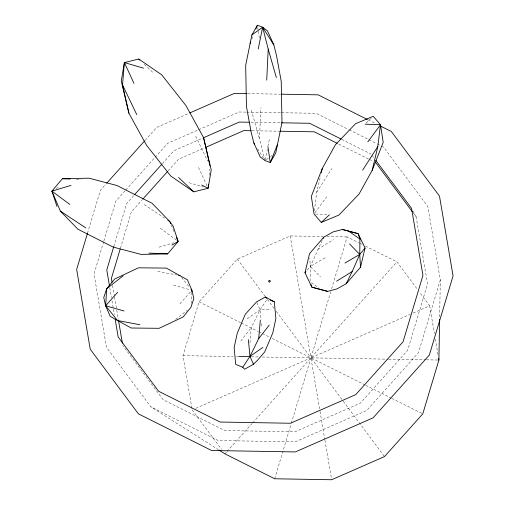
<?xml version="1.0" encoding="UTF-8"?>
<svg xmlns="http://www.w3.org/2000/svg" width="505" height="505" viewBox="0 0 505 505"><rect width="100%" height="100%" fill="white"/><g stroke="black" fill="none" stroke-linecap="round" stroke-linejoin="round"><path stroke-width="0.38" stroke-dasharray="2.52 1.89" d="M310.114 281.045L310.291 266.438L309.799 258.162M439.659 316.824L440.309 279.89L427.83 206.494L383.522 147.043L381.42 145.989M265.049 160.59L259.463 138.717L260.946 107.647M191.136 303.537L191.786 292.679M209.203 175.191L209.714 169.03M249.975 342.844L251.307 327.594L260.05 309.786L267.29 298.935M314.413 210.875L316.698 192.222L320.587 175.784M265.201 159.839L267.322 149.322M267.928 146.317L269.443 138.806M87.498 233.253L100.369 190.29L106.151 183.833M103.689 241.674L94.018 273.95L106.498 347.352L150.806 406.803L218.299 449.646M103.91 240.923L115.828 201.141L125.246 190.631M113.783 246.528L126.686 203.471L134.04 195.258M120.43 248.252L131.294 211.986L142.322 199.677M191.906 408.356L182.943 355.653L199.065 301.839L237.344 259.115L290.192 235.949L322.96 236.51M274.695 478.772L291.126 423.929M291.353 423.177L310.708 358.563M311.137 357.136L330.718 291.77M331.615 288.765L347.143 236.921L359.068 242.892M440.309 279.89L418.5 352.705L366.712 410.502L295.21 441.85L218.154 440.524L150.806 406.803M251.843 39.106L253.302 35.457M322.171 240.481L310.291 266.438L306.907 270.472M316.698 192.222L331.867 168.569M314.937 212.757L326.722 196.798M240.759 341.083L251.307 327.594M179.919 303.821L190.884 291.524M145.08 140.384L156.657 127.462L189.04 113.265M125.77 190.044L154.536 157.932M155.06 157.352L167.616 143.338L197.947 130.044M162.408 163.595L173.966 150.698L202.663 138.118M168.064 170.942L178.574 159.214L204.399 147.896M224.914 453.844L226.486 452.089M227.01 451.502L252.191 423.398M252.715 422.818L310.417 358.411M311.427 357.281L396.924 261.849L417.509 289.472M366.182 122.93L371.611 117.829M175.626 319.362L187.241 310.278M266.312 159.675L270.106 156.929M270.737 156.468L272.006 155.553M247.147 318.769L260.05 309.786L271.027 309.704M317.86 249.262L333.42 239.667M56.314 188.567L58.195 187.469M325.05 257.796L310.291 266.438L320.492 276.929M198.673 129.722L239.118 111.996L246.194 112.116M195.77 408.324L310.221 358.152M311.617 357.54L410.237 314.312M413.115 313.05L429.673 305.79L419.384 291.985M159.094 247.185L173.758 242.766M247.684 93.621L280.559 94.189M246.983 112.129L280.793 112.71M281.575 112.722L316.174 113.316L348.444 129.476M250.979 122.279L280.685 122.791M251.673 130.732L279.038 131.199M326.861 236.574L347.143 236.921M182.943 355.653L233.203 356.517M236.346 356.568L238.701 356.612M251.269 356.827L259.122 356.959M262.259 357.016L310.171 357.837M311.673 357.862L387.853 359.169M388.635 359.181L425.551 359.812M426.334 359.825L438.902 360.046M315.568 214.044L327.89 214.492M76.444 179.275L81.122 179.458M157.718 271.368L176.977 275.017M173.543 285.123L189.722 289.725M188.996 182.709L203.704 186.995M368.113 119.855L375.853 123.738M349.151 129.829L376.509 143.527M377.21 143.881L380.719 145.636M341.752 139.38L371.106 154.076M338.672 144.051L368.719 159.094M369.42 159.447L372.917 161.196M359.768 243.246L362.571 244.647M365.374 246.049L396.924 261.849M199.065 301.839L240.588 322.632M241.289 322.979L258.181 331.438M258.888 331.791L261.704 333.199M262.404 333.552L269.443 337.081M272.258 338.489L310.266 357.521M311.579 358.178L365.065 384.962M365.772 385.315L391.104 398.003M391.811 398.357L422.78 413.86M144.234 204.613L164.529 218.046M311.37 282.693L318.952 287.989M160.312 228.172L176.927 240.531M144.335 64.331L153.848 73.358M181.548 277.447L189.457 287.282M372.046 155.338L373.927 157.863M413.336 213.091L416.158 216.879L427.558 283.892L407.642 350.369L360.362 403.148L295.072 431.762L224.719 430.557L163.222 399.764L122.772 345.483M237.344 259.115L265.005 296.233M267.347 299.383L273.912 308.189M276.26 311.339L310.487 357.269M311.351 358.43L342.769 400.585M343.236 401.216L384.501 456.583M192.171 409.902L221.638 449.45M257.569 148.792L263.389 157.964M412.97 210.976L416.158 216.879M195.719 136.211L207.593 160.994M198.522 167.496L207.157 186.2M256.862 302.634L260.05 309.786L260.984 319.69M171.264 225.072L174.263 232.193M251.301 110.172L259.463 138.717M429.673 305.79L434.42 333.691M435.342 339.12L438.106 355.394M290.192 235.949L310.796 357.13M311.042 358.563L319.892 410.615M320.025 411.392L324.784 439.356M324.911 440.133L331.652 479.75M112.558 285.401L114.389 296.183M114.521 296.959L116.617 309.281M116.75 310.051L118.322 319.293M109.781 287.667L111.485 297.679M112.009 300.759L113.322 308.467M113.448 309.237L114.37 314.628M257.733 27.491L258.175 30.483M258.289 31.234L259.4 38.708M261.35 323.503L261.634 326.546"/><path stroke-width="0.76" d="M342.39 229.466L358.14 233.657L359.926 239.035L359.743 254.413L360.501 267.202L346.209 283.741L336.898 288.936L327.638 291.379L311.888 287.193L304.976 272.782L309.533 253.649L323.825 237.104L333.13 231.909L342.39 229.466L358.14 233.657L365.058 248.069L360.501 267.202M218.962 450.062L224.914 453.844L274.695 478.772L331.652 479.75L384.501 456.583L422.78 413.86L438.902 360.046L439.621 319.179M266.722 80.143L268.205 49.073L262.619 27.201L257.399 25.25L251.869 34.984L245.689 65.265L246.44 106.479L251.193 132.436L253.832 142.89L260.189 156.897L265.049 160.59L270.27 162.541L275.799 152.807L281.979 122.526L281.228 81.311L276.475 55.354L273.836 44.901L267.48 30.893L262.619 27.201L251.869 34.984M191.831 291.909L191.925 290.356L187.462 279.833L166.315 268.098L138.477 267.808L114.585 279.069L106.681 288.702L103.752 297.584L105.659 305.759L110.128 316.281L117.526 320.511L131.268 328.016L159.107 328.307L183.006 317.045L190.909 307.412L193.832 298.531L191.925 290.356L190.941 289.125M128.908 113.196L122.526 84.909L124.375 62.576L138.736 59.022L161.714 74.809L186.048 105.722L203.584 137.663L211.241 169.844L208.117 188.283L193.756 191.837L170.778 176.043L146.444 145.137L128.908 113.196L121.251 81.015L124.375 62.576L143.496 68.15M208.432 184.432L208.117 188.283L201.716 185.064M242.728 367.242L244.666 369.193L253.472 364.25L257.569 360.21L264.677 351.953L272.769 332.953L275.888 318.554L274.303 301.788L265.346 296.978L256.54 301.921L245.335 314.217L237.249 333.218L234.131 347.623L235.715 364.389L242.728 367.242L249.962 356.391L258.705 338.577L260.302 320.277M372.172 170.412L383.2 142.347L380.499 124.735L373.233 116.302L355.583 123.687L335.453 144.714L322.354 168.31L311.332 196.376L314.034 213.987L321.294 222.421L338.943 215.035L359.074 194.008L372.172 170.412L377.835 146.501L380.499 124.596M258.225 48.985L262.619 27.201L273.836 44.901M321.294 172.792L322.354 168.31M87.498 233.253L76.659 269.436L90.225 349.214L138.383 413.835L211.589 450.492L295.349 451.931L373.069 417.862L429.357 355.034L453.061 275.888L439.495 196.11L391.337 131.489L380.783 126.199M113.783 246.528L106.77 269.948L109.389 285.357M120.203 249.009L111.378 278.47L112.034 282.32M250.089 43.48L250.669 42.022M255.934 28.899L257.399 25.25M277.58 144.31L270.27 162.541L267.934 146.835M346.209 283.741L352.168 271.583L359.743 254.413L365.058 248.069M323.162 238.455L323.825 237.104M362.659 170.153L377.835 146.501M367.804 141.924L380.499 124.735L365.102 124.173M258.705 338.577L269.26 325.087M304.976 272.782L305.942 271.627M53.189 190.398L51.939 191.136L60.329 211.065L77.947 229.245L113.082 247.059L141.059 254.4L167.698 253.864L178.158 241.447L173.114 226.095L169.762 221.512L152.15 203.332L117.008 185.524L89.038 178.177L62.393 178.713L51.939 191.136L56.983 206.482M117.671 292.294L105.659 305.759L117.526 320.511L139.872 324.747M106.681 183.246L144.556 140.971M134.564 194.677L161.884 164.182M142.852 199.09L167.54 171.53M321.294 222.421L329.43 214.776M123.182 275.799L106.681 288.702L105.659 305.759L124.041 310.992M262.865 347.408L249.962 356.391L238.991 356.473M336.614 281.178L352.168 271.583M171.902 245.114L178.158 241.447L176.359 237.173M344.978 263.055L359.743 254.413L349.536 243.921M189.76 112.95L234.377 93.393L246.901 93.608M203.382 137.802L239.25 122.077L249.413 122.254M205.838 147.264L243.858 130.593L250.897 130.719M70.997 185.392L51.939 191.136L69.785 204.411M281.342 94.201L318.131 94.833L367.406 119.502M281.468 122.803L309.609 123.283L341.058 139.033M279.82 131.212L314.217 131.805L337.277 143.351M62.393 178.713L70.195 179.029M148.969 253.119L167.698 253.864M178.524 275.307L180.064 275.604M327.638 291.379L311.888 287.193L310.998 284.504M270.093 300.077L274.303 301.788M167.799 220.212L169.762 221.512L170.665 223.646M60.329 211.065L85.863 227.963M348.551 231.094L359.926 239.035M138.736 59.022L139.853 60.082M178.637 177.501L193.756 191.837M265.346 296.978L266.804 298.442M375.808 160.388L411.556 208.357L422.95 275.377L403.034 341.853L355.754 394.626L290.47 423.247L220.111 422.041L158.62 391.249L118.17 336.968L115.153 319.248M375.707 162.597L412.396 211.829M253.832 142.89L254.665 144.203M122.526 84.909L136.773 114.648M124.375 62.576L133.97 83.363M253.472 364.25L249.962 356.391L248.384 339.625M268.205 49.073L276.368 77.618M203.584 137.663L209.966 165.949M438.637 358.493L438.902 360.046M118.58 320.833L122.38 343.173M269.354 281.986A0.84 0.795 -28.4 0 0 270.238 280.843A0.84 0.795 -28.4 0 0 268.811 280.717A0.84 0.795 -28.4 0 0 269.354 281.986"/></g></svg>
